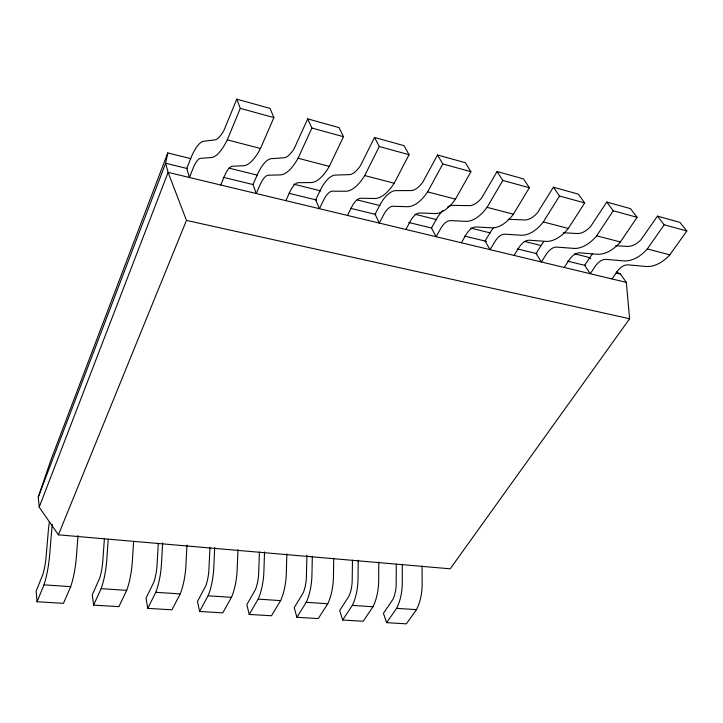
<?xml version="1.0" encoding="UTF-8"?>
<svg xmlns="http://www.w3.org/2000/svg" width="723" height="723" viewBox="0 0 723 723"><rect width="100%" height="100%" fill="white"/><g stroke="black" fill="none" stroke-linecap="round" stroke-linejoin="round"><path stroke-width="1.08" d="M402.304 564.103L402.295 582.395A33.475 16.728 -86.4 0 1 396.62 608.341L386.624 622.666L406.344 623.841L416.475 609.661A33.177 17.072 -86.6 0 0 422.142 583.958L422.069 565.992M396.267 564.103L396.195 584.952A21.88 10.935 -86.4 0 1 393.104 599.105L383.425 613.321L386.624 622.666M378.789 562.051L378.671 580.542A33.818 16.313 -86.1 0 1 372.996 606.769L363.163 621.256L342.657 620.027L339.702 610.528L349.082 595.996A22.305 10.411 -85.9 0 0 352.182 581.554L352.472 560.189M358.228 560.271L358.021 578.915A34.126 15.933 -85.9 0 1 352.336 605.395L342.657 620.027M333.746 558.138L333.439 576.981A34.496 15.472 -85.6 0 1 327.745 603.75L318.247 618.572L296.891 617.297L294.207 607.618L303.262 592.752A22.756 9.842 -85.4 0 0 306.362 578.02L306.914 555.119M312.336 556.276L311.929 575.291A34.812 15.056 -85.4 0 1 306.227 602.322L296.891 617.297M286.85 553.899L286.308 573.276A35.192 14.55 -85.2 0 1 280.605 600.614L271.477 615.77L249.236 614.442L246.85 604.591L255.535 589.381A23.226 9.209 -85 0 0 258.635 574.333L259.43 552.001M264.537 551.956L263.895 571.513A35.526 14.099 -85 0 1 258.183 599.123L249.236 614.442M237.957 549.643L237.18 569.417A35.933 13.538 -84.8 0 1 231.477 597.343L222.747 612.86L199.557 611.468L197.496 601.437L205.775 585.865A23.714 8.522 -84.6 0 0 208.875 570.483L209.95 547.709M214.686 547.618L213.791 567.582A36.277 13.041 -84.6 0 1 208.088 595.779L199.557 611.468M186.95 545.205L185.91 565.386A36.692 12.427 -84.3 0 1 180.208 593.926L171.929 609.814L147.727 608.368L146.028 598.138L153.845 582.187A24.221 7.763 -84.1 0 0 156.954 566.48L158.319 543.226M162.657 542.937L161.491 563.47A37.063 11.875 -84.1 0 1 155.788 592.3L147.727 608.368M133.619 541.509L132.363 561.175A37.497 11.207 -83.9 0 1 126.67 590.357L118.879 606.642L93.61 605.133L92.291 594.704L99.62 578.355A24.754 6.923 -83.7 0 0 102.711 562.286L104.419 538.445M108.224 539.304L106.841 559.168A37.876 10.601 -83.7 0 1 101.148 588.658L93.61 605.133M78.012 535.562L76.376 556.773A38.337 9.86 -83.5 0 1 70.691 586.633L63.461 603.325L37.036 601.753L36.15 591.116L42.919 574.351A25.314 6.01 -83.3 0 0 46.01 557.912L48.468 529.128A31.053 7.7 -83 0 1 49.462 521.762M190.727 158.626L167.763 152.933L165.63 163.262L38.274 497.044L39.196 507.148L58.391 534.83L450.212 568.811L629.625 318.753L626.317 282.368L620.488 274.044L616.52 271.984M38.274 497.044L50.619 460.795L167.763 152.933M39.196 507.148L168.107 172.381L165.63 163.262L187.365 168.558M58.391 534.83L186.462 220.407L168.107 172.381L626.317 282.368M236.783 99.159L224.166 129.887A34.324 10.746 -76.8 0 1 215.355 139.81L202.874 141.392A39.15 12.164 -78 0 0 191.514 156.511L186.769 168.414L189.435 177.497L193.186 168.088A21.69 6.742 -78 0 1 200.687 158.319L211.224 157.578A52.526 16.448 -76.8 0 0 227.302 139.864L240.28 108.36L236.783 99.159L270.068 108.414L273.881 117.587L260.497 148.486A51.794 17.515 -76.4 0 1 243.642 165.703L232.463 166.236A21.401 7.185 -77.7 0 0 224.609 175.77L220.741 185.016M37.036 601.753L43.995 584.853A38.735 9.191 -83.3 0 0 49.67 554.677L51.74 529.869A17.207 4.266 -83 0 1 52.427 524.365M307.727 118.888L294.279 148.369A33.312 12.201 -76 0 1 284.582 157.713L270.529 158.744A38.03 13.836 -77.5 0 0 258.057 173.077L252.987 184.537L256.24 193.538L260.253 184.473A21.075 7.664 -77.5 0 1 268.486 175.21L280.37 174.903A50.971 18.681 -76 0 0 298.066 158.247L311.893 128.025L307.727 118.888L339.051 127.6L343.497 136.701L329.317 166.362A50.294 19.62 -75.7 0 1 310.953 182.567L298.5 182.684A20.804 8.052 -77.2 0 0 289.95 191.731L285.838 200.642M374.532 137.46L360.361 165.793A32.363 13.484 -75.2 0 1 349.905 174.595L334.451 175.138A36.981 15.31 -76.9 0 0 321.012 188.748L315.662 199.801L319.439 208.703L323.669 199.973A20.488 8.486 -76.9 0 1 332.544 191.17L345.621 191.252A49.516 20.642 -75.2 0 0 364.726 175.562L379.286 146.525L374.532 137.46L404.058 145.675L409.055 154.704L394.198 183.217A48.884 21.455 -74.9 0 1 374.514 198.491L360.94 198.247A20.235 8.83 -76.6 0 0 351.794 206.841L347.465 215.436M437.532 154.984L422.756 182.241A31.469 14.605 -74.4 0 1 411.631 190.547L394.966 190.655A35.987 16.611 -76.3 0 0 380.66 203.606L375.065 214.27L379.304 223.073L383.732 214.641A19.946 9.2 -76.3 0 1 393.176 206.281L407.293 206.706A48.152 22.35 -74.4 0 0 427.618 191.902L442.801 163.967L437.532 154.984L465.422 162.738L470.908 171.685L455.463 199.132A47.555 23.064 -74 0 1 434.631 213.556L420.072 212.987A19.702 9.507 -76.1 0 0 410.393 221.157L405.892 229.453M461.355 242.765L466.01 234.749A19.196 10.095 -75.4 0 1 476.159 226.959L491.577 227.826A46.299 24.474 -73.2 0 0 513.411 214.189L529.353 187.736L523.443 178.879L497.063 171.541L481.762 197.795A30.628 15.581 -73.6 0 1 470.049 205.648L452.309 205.368A35.056 17.75 -75.7 0 0 447.654 206.959M443.009 210.465A35.056 17.75 -75.7 0 0 437.27 217.695L431.45 228.007L436.105 236.71L440.696 228.567A19.422 9.833 -75.7 0 1 450.637 220.596L465.675 221.337A46.868 23.85 -73.6 0 0 487.067 207.347L502.783 180.434L497.063 171.541M514.071 255.418L518.87 247.664A18.717 10.619 -74.8 0 1 529.426 240.226L545.603 241.365A45.124 25.703 -72.2 0 0 568.305 228.45L584.663 202.919L578.391 194.153L553.393 187.203L537.641 212.526A29.842 16.43 -72.7 0 1 525.422 219.964L508.152 219.295M493.917 227.284A34.171 18.753 -75.1 0 0 491.044 231.089L485.043 241.057L490.067 249.661L494.803 241.78A18.934 10.393 -75.1 0 1 505.178 234.189L521.012 235.201A45.657 25.151 -72.6 0 0 543.335 221.961L559.512 196.014L553.393 187.203M564.247 267.465L569.164 259.955A18.265 11.08 -74 0 1 580.072 252.851L596.909 254.225A44.013 26.769 -71.1 0 0 620.37 241.97L637.09 217.316L630.492 208.64L606.778 202.051L590.637 226.498A29.092 17.18 -71.7 0 1 577.984 233.547L563.28 232.779M543.66 241.916A33.33 19.629 -74.4 0 0 542.205 243.823L536.05 253.475L541.391 261.979L546.254 254.351A18.473 10.881 -74.4 0 1 557.008 247.103L573.556 248.369A44.519 26.29 -71.6 0 0 596.674 235.815L613.24 210.764L606.778 202.051M612.056 278.942L617.071 271.658A17.831 11.487 -73.2 0 1 628.296 264.871L645.72 266.453A42.964 27.691 -70 0 0 669.832 254.821L686.85 230.98L679.963 222.404L657.442 216.141L640.976 239.774A28.396 17.822 -70.5 0 1 627.944 246.462L615.716 245.684M592.426 254.107A32.535 20.407 -73.6 0 0 590.944 255.96L584.645 265.314L590.275 273.71L595.246 266.326A18.03 11.306 -73.6 0 1 606.335 259.394L623.497 260.886A43.443 27.284 -70.5 0 0 647.311 248.974L664.202 224.763L686.85 230.98M43.995 584.853L70.691 586.633M101.148 588.658L126.67 590.357M155.788 592.3L180.208 593.926M208.088 595.779L231.477 597.343M258.183 599.123L280.605 600.614M306.227 602.322L327.745 603.75M352.336 605.395L372.996 606.769M396.62 608.341L416.475 609.661M186.462 220.407L629.625 318.753M223.271 177.298L252.896 184.519M289.11 193.339L316.538 200.018M350.556 208.305L375.797 214.451M408.712 222.467L431.758 228.079M464.672 236.096L486.615 241.437M517.343 248.92L537.09 253.728M567.817 261.211L585.377 265.486M616.095 272.969L620.488 274.044M229.01 168.125L257.442 175.174M293.538 184.13L320.876 190.908M356.972 199.864L379.937 205.558M414.939 214.234L436.809 219.665M470.718 228.07L490.402 232.951M524.311 241.365L540.714 245.431M574.622 253.836L587.745 257.099L590.718 258.635M227.302 139.864L260.497 148.486M298.066 158.247L329.317 166.362M364.726 175.562L394.198 183.217M427.618 191.902L455.463 199.132M487.067 207.347L513.411 214.189M543.335 221.961L568.305 228.45M596.674 235.815L620.37 241.97M647.311 248.974L669.832 254.821M240.28 108.36L273.881 117.587M311.893 128.025L343.497 136.701M379.286 146.525L409.055 154.704M442.801 163.967L470.908 171.685M502.783 180.434L529.353 187.736M559.512 196.014L584.663 202.919M613.24 210.764L637.09 217.316M657.442 216.141L664.202 224.763"/></g></svg>
